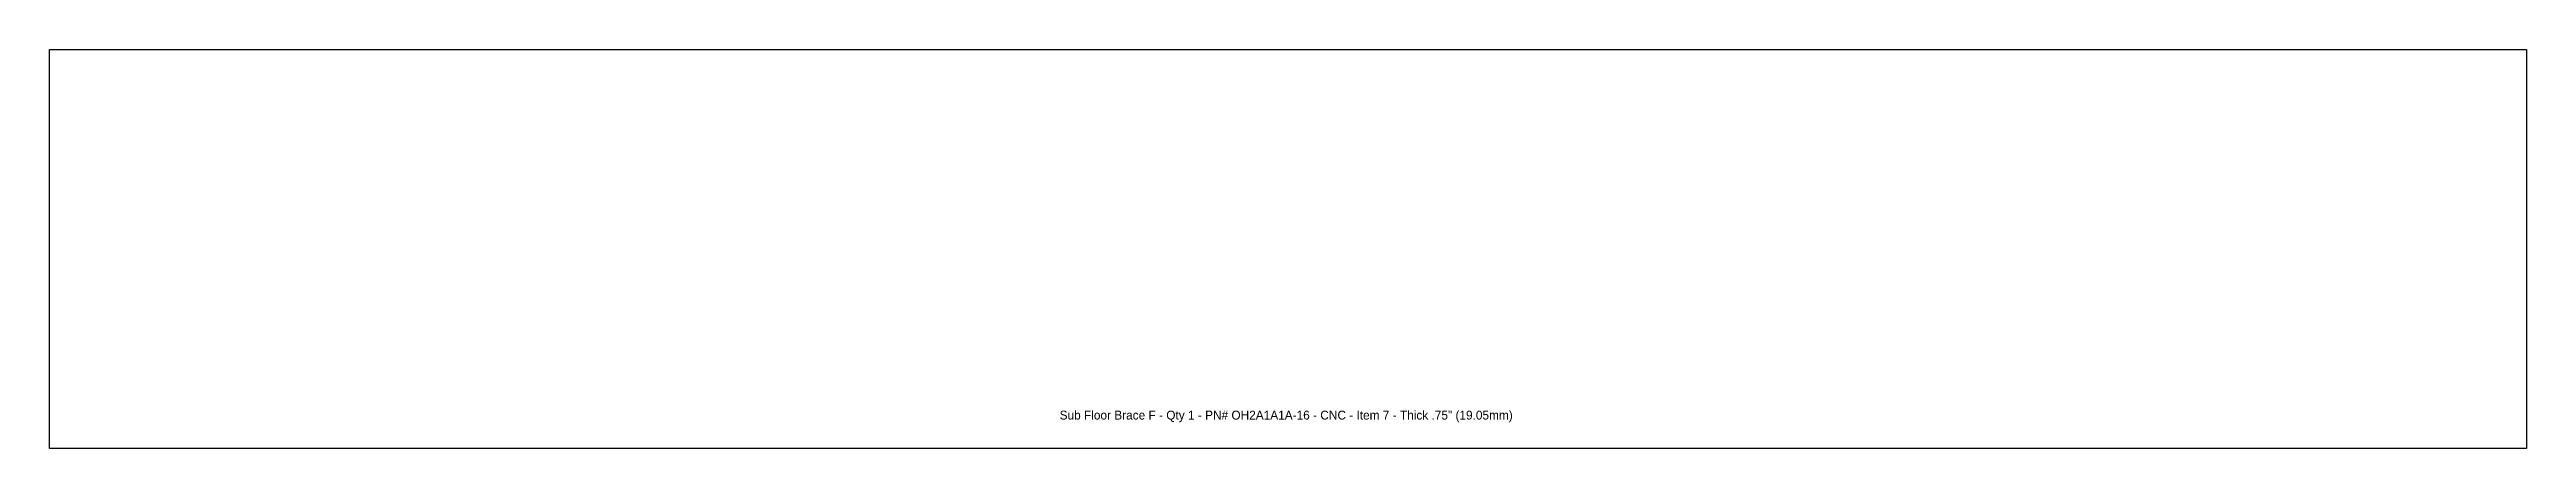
# Model space of a CAD drawing. Extents: x 1.9 to 15.9, y 2.1 to 4.3.
import ezdxf

# ---------------------------------------------------------------- set-up
doc = ezdxf.new("R2010")
doc.units = 0
doc.header["$MEASUREMENT"] = 0
doc.layers.get('0').update_dxf_attribs({"linetype": 'CONTINUOUS'})
doc.layers.add('Info', color=4, linetype='CONTINUOUS')
doc.styles.add('Annotative', font='txt')

msp = doc.modelspace()

# ---------------------------------------------------------------- linework, layer by layer
at = {"color": 7, "linetype": 'Continuous'}
msp.add_lwpolyline([(15.851, 2.099), (1.869, 2.099), (1.869, 4.349), (15.851, 4.349)], close=True, dxfattribs=at)

# ---------------------------------------------------------------- texts
at = {"layer": 'Info', "style": 'Annotative'}
msp.add_text('Sub Floor Brace F - Qty 1 - PN# OH2A1A1A-16 - CNC - Item 7 - Thick .75" (19.05mm)', height=0.05, dxfattribs=at).set_placement((7.571, 2.262))

doc.saveas('drawing.dxf')
